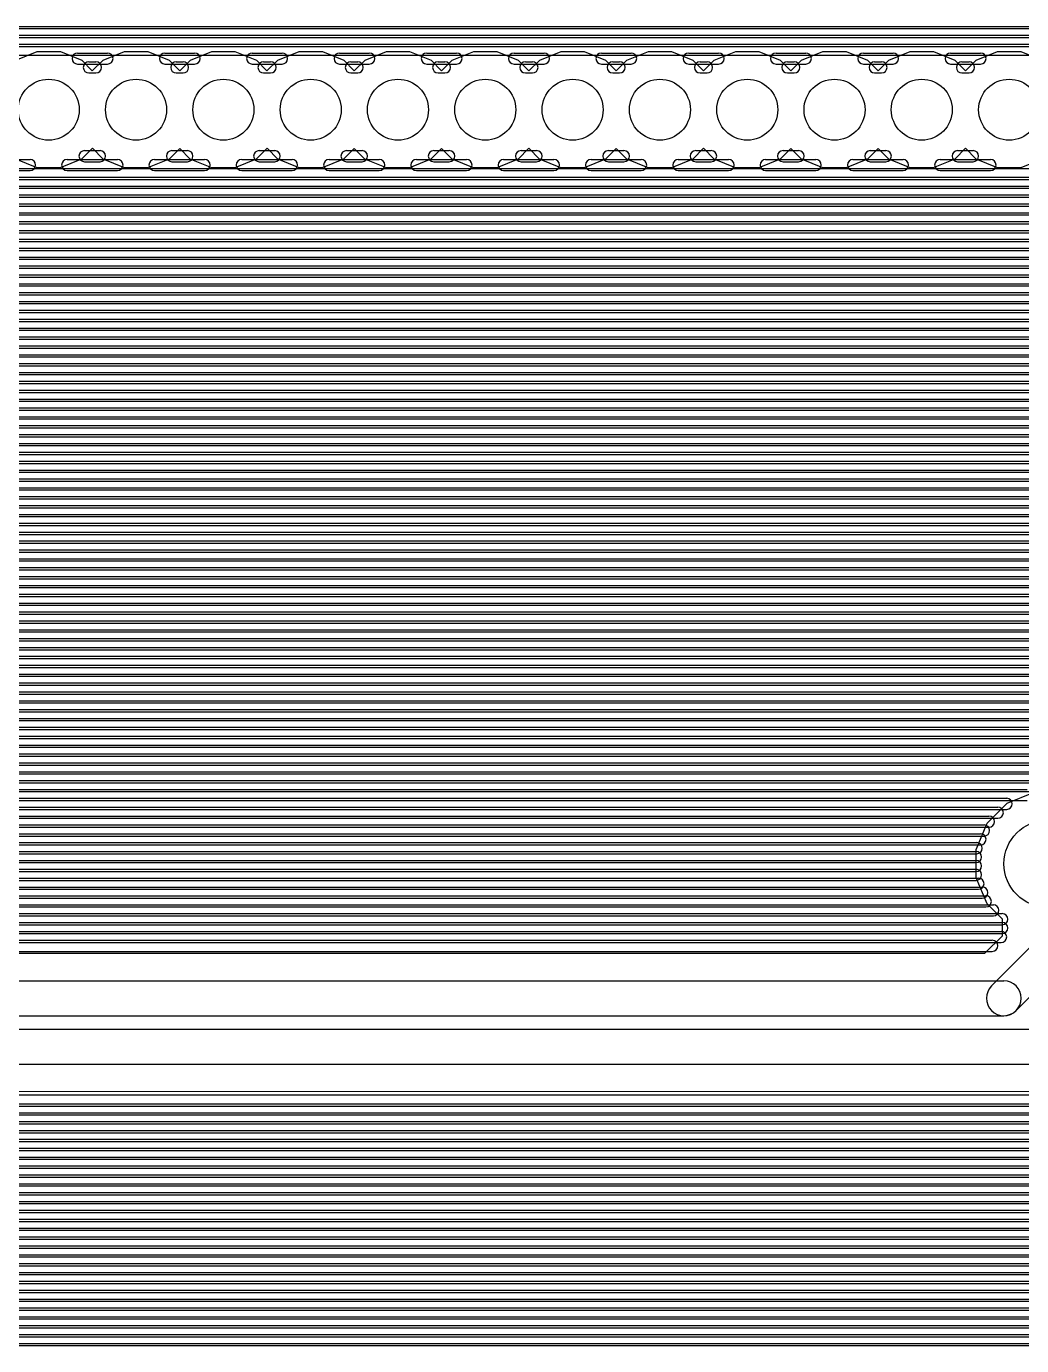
# Model space of a CAD drawing. Extents: x 25909 to 94169, y 14485 to 72115.
# Drawn here: x 42712 to 51688, y 32156 to 44051 of the extents above; entities that cross this region are included whole.
import ezdxf

# ---------------------------------------------------------------- set-up
doc = ezdxf.new("R2010")
doc.units = 0
doc.layers.add('BLACK', color=1, linetype='CONTINUOUS')

msp = doc.modelspace()

# ---------------------------------------------------------------- linework, layer by layer
at = {"layer": 'BLACK'}
for p, q in [((26625, 44051), (53557, 44051)), ((26625, 44051), (53557, 44051)), ((26625, 44031), (76449, 44031)), ((26625, 44031), (76449, 44031)), ((26625, 43971), (53471, 43971)), ((26625, 43971), (53471, 43971)), ((26625, 43951), (53557, 43951)), ((26625, 43951), (53557, 43951)), ((26625, 43891), (53417, 43891)), ((26625, 43891), (53417, 43891)), ((26625, 43871), (53471, 43871)), ((26625, 43871), (53471, 43871)), ((26625, 43791), (53417, 43791)), ((26625, 43791), (53417, 43791)), ((42616, 43745), (42809, 43825)), ((42809, 43825), (43018, 43825)), ((43018, 43825), (43211, 43745)), ((43173, 43811), (43443, 43811)), ((43173, 43811), (43443, 43811)), ((43404, 43745), (43597, 43825)), ((43597, 43825), (43806, 43825)), ((43806, 43825), (43999, 43745)), ((43961, 43811), (44229, 43811)), ((43961, 43811), (44229, 43811)), ((44191, 43745), (44384, 43825)), ((44384, 43825), (44593, 43825)), ((44593, 43825), (44786, 43745)), ((44748, 43811), (45018, 43811)), ((44748, 43811), (45018, 43811)), ((44979, 43745), (45172, 43825)), ((45172, 43825), (45381, 43825)), ((45381, 43825), (45574, 43745)), ((45536, 43811), (45804, 43811)), ((45536, 43811), (45804, 43811)), ((45766, 43745), (45959, 43825)), ((45959, 43825), (46168, 43825)), ((46168, 43825), (46361, 43745)), ((46323, 43811), (46591, 43811)), ((46323, 43811), (46591, 43811)), ((46553, 43745), (46746, 43825)), ((46746, 43825), (46955, 43825)), ((46955, 43825), (47148, 43745)), ((47110, 43811), (47380, 43811)), ((47110, 43811), (47380, 43811)), ((47341, 43745), (47534, 43825)), ((47534, 43825), (47743, 43825)), ((47743, 43825), (47936, 43745)), ((47898, 43811), (48166, 43811)), ((47898, 43811), (48166, 43811)), ((48128, 43745), (48321, 43825)), ((48321, 43825), (48530, 43825)), ((48530, 43825), (48723, 43745)), ((48685, 43811), (48955, 43811)), ((48685, 43811), (48955, 43811)), ((48916, 43745), (49109, 43825)), ((49109, 43825), (49318, 43825)), ((49318, 43825), (49511, 43745)), ((49473, 43811), (49741, 43811)), ((49473, 43811), (49741, 43811)), ((49703, 43745), (49896, 43825)), ((49896, 43825), (50105, 43825)), ((50105, 43825), (50298, 43745)), ((50260, 43811), (50528, 43811)), ((50260, 43811), (50528, 43811)), ((50490, 43745), (50683, 43825)), ((50683, 43825), (50892, 43825)), ((50892, 43825), (51085, 43745)), ((51047, 43811), (51317, 43811)), ((51047, 43811), (51317, 43811)), ((51278, 43745), (51471, 43825)), ((51471, 43825), (51680, 43825)), ((51680, 43825), (51873, 43745)), ((43173, 43711), (43443, 43711)), ((43173, 43711), (43443, 43711)), ((43211, 43745), (43306, 43649)), ((43275, 43731), (43339, 43731)), ((43275, 43731), (43339, 43731)), ((43306, 43649), (43404, 43745)), ((43961, 43711), (44229, 43711)), ((43961, 43711), (44229, 43711)), ((43999, 43745), (44094, 43650)), ((44063, 43731), (44125, 43731)), ((44063, 43731), (44125, 43731)), ((44094, 43650), (44191, 43745)), ((44748, 43711), (45018, 43711)), ((44748, 43711), (45018, 43711)), ((44786, 43745), (44881, 43649)), ((44850, 43731), (44914, 43731)), ((44850, 43731), (44914, 43731)), ((44881, 43649), (44979, 43745)), ((45536, 43711), (45804, 43711)), ((45536, 43711), (45804, 43711)), ((45574, 43745), (45669, 43650)), ((45638, 43731), (45700, 43731)), ((45638, 43731), (45700, 43731)), ((45669, 43650), (45766, 43745)), ((46323, 43711), (46591, 43711)), ((46323, 43711), (46591, 43711)), ((46361, 43745), (46456, 43650)), ((46425, 43731), (46487, 43731)), ((46425, 43731), (46487, 43731)), ((46456, 43650), (46553, 43745)), ((47110, 43711), (47380, 43711)), ((47110, 43711), (47380, 43711)), ((47148, 43745), (47243, 43649)), ((47212, 43731), (47276, 43731)), ((47212, 43731), (47276, 43731)), ((47243, 43649), (47341, 43745)), ((47898, 43711), (48166, 43711)), ((47898, 43711), (48166, 43711)), ((47936, 43745), (48031, 43650)), ((48000, 43731), (48062, 43731)), ((48000, 43731), (48062, 43731)), ((48031, 43650), (48128, 43745)), ((48685, 43711), (48955, 43711)), ((48685, 43711), (48955, 43711)), ((48723, 43745), (48818, 43649)), ((48787, 43731), (48851, 43731)), ((48787, 43731), (48851, 43731)), ((48818, 43649), (48916, 43745)), ((49473, 43711), (49741, 43711)), ((49473, 43711), (49741, 43711)), ((49511, 43745), (49606, 43650)), ((49575, 43731), (49637, 43731)), ((49575, 43731), (49637, 43731)), ((49606, 43650), (49703, 43745)), ((50260, 43711), (50528, 43711)), ((50260, 43711), (50528, 43711)), ((50298, 43745), (50393, 43650)), ((50362, 43731), (50424, 43731)), ((50362, 43731), (50424, 43731)), ((50393, 43650), (50490, 43745)), ((51047, 43711), (51317, 43711)), ((51047, 43711), (51317, 43711)), ((51085, 43745), (51180, 43649)), ((51149, 43731), (51213, 43731)), ((51149, 43731), (51213, 43731)), ((51180, 43649), (51278, 43745)), ((43275, 43631), (43339, 43631)), ((43275, 43631), (43339, 43631)), ((44063, 43631), (44125, 43631)), ((44063, 43631), (44125, 43631)), ((44850, 43631), (44914, 43631)), ((44850, 43631), (44914, 43631)), ((45638, 43631), (45700, 43631)), ((45638, 43631), (45700, 43631)), ((46425, 43631), (46487, 43631)), ((46425, 43631), (46487, 43631)), ((47212, 43631), (47276, 43631)), ((47212, 43631), (47276, 43631)), ((48000, 43631), (48062, 43631)), ((48000, 43631), (48062, 43631)), ((48787, 43631), (48851, 43631)), ((48787, 43631), (48851, 43631)), ((49575, 43631), (49637, 43631)), ((49575, 43631), (49637, 43631)), ((50362, 43631), (50424, 43631)), ((50362, 43631), (50424, 43631)), ((51149, 43631), (51213, 43631)), ((51149, 43631), (51213, 43631)), ((43307, 42952), (43210, 42855)), ((43403, 42855), (43307, 42952)), ((44094, 42951), (43998, 42855)), ((44190, 42855), (44094, 42951)), ((44882, 42952), (44785, 42855)), ((44978, 42855), (44882, 42952)), ((45669, 42951), (45573, 42855)), ((45765, 42855), (45669, 42951)), ((46456, 42951), (46360, 42855)), ((46552, 42855), (46456, 42951)), ((47244, 42952), (47147, 42855)), ((47340, 42855), (47244, 42952)), ((48031, 42951), (47935, 42855)), ((48127, 42855), (48031, 42951)), ((48819, 42952), (48722, 42855)), ((48915, 42855), (48819, 42952)), ((49606, 42951), (49510, 42855)), ((49702, 42855), (49606, 42951)), ((50393, 42951), (50297, 42855)), ((50489, 42855), (50393, 42951)), ((51181, 42952), (51084, 42855)), ((51277, 42855), (51181, 42952)), ((26625, 42851), (42745, 42851)), ((26625, 42851), (42745, 42851)), ((42808, 42775), (42615, 42855)), ((43210, 42855), (43017, 42775)), ((43079, 42851), (43533, 42851)), ((43079, 42851), (43533, 42851)), ((43236, 42931), (43376, 42931)), ((43236, 42931), (43376, 42931)), ((43236, 42831), (43376, 42831)), ((43236, 42831), (43376, 42831)), ((43596, 42775), (43403, 42855)), ((43998, 42855), (43805, 42775)), ((43867, 42851), (44319, 42851)), ((43867, 42851), (44319, 42851)), ((44024, 42931), (44164, 42931)), ((44024, 42931), (44164, 42931)), ((44024, 42831), (44164, 42831)), ((44024, 42831), (44164, 42831)), ((44383, 42775), (44190, 42855)), ((44785, 42855), (44592, 42775)), ((44654, 42851), (45108, 42851)), ((44654, 42851), (45108, 42851)), ((44811, 42931), (44951, 42931)), ((44811, 42931), (44951, 42931)), ((44811, 42831), (44951, 42831)), ((44811, 42831), (44951, 42831)), ((45171, 42775), (44978, 42855)), ((45573, 42855), (45380, 42775)), ((45442, 42851), (45894, 42851)), ((45442, 42851), (45894, 42851)), ((45599, 42931), (45739, 42931)), ((45599, 42931), (45739, 42931)), ((45599, 42831), (45739, 42831)), ((45599, 42831), (45739, 42831)), ((45958, 42775), (45765, 42855)), ((46360, 42855), (46167, 42775)), ((46229, 42851), (46681, 42851)), ((46229, 42851), (46681, 42851)), ((46386, 42931), (46526, 42931)), ((46386, 42931), (46526, 42931)), ((46386, 42831), (46526, 42831)), ((46386, 42831), (46526, 42831)), ((46745, 42775), (46552, 42855)), ((47147, 42855), (46954, 42775)), ((47016, 42851), (47470, 42851)), ((47016, 42851), (47470, 42851)), ((47173, 42931), (47313, 42931)), ((47173, 42931), (47313, 42931)), ((47173, 42831), (47313, 42831)), ((47173, 42831), (47313, 42831)), ((47533, 42775), (47340, 42855)), ((47935, 42855), (47742, 42775)), ((47804, 42851), (48256, 42851)), ((47804, 42851), (48256, 42851)), ((47961, 42931), (48101, 42931)), ((47961, 42931), (48101, 42931)), ((47961, 42831), (48101, 42831)), ((47961, 42831), (48101, 42831)), ((48320, 42775), (48127, 42855)), ((48722, 42855), (48529, 42775)), ((48591, 42851), (49045, 42851)), ((48591, 42851), (49045, 42851)), ((48748, 42931), (48888, 42931)), ((48748, 42931), (48888, 42931)), ((48748, 42831), (48888, 42831)), ((48748, 42831), (48888, 42831)), ((49108, 42775), (48915, 42855)), ((49510, 42855), (49317, 42775)), ((49379, 42851), (49831, 42851)), ((49379, 42851), (49831, 42851)), ((49536, 42931), (49676, 42931)), ((49536, 42931), (49676, 42931)), ((49536, 42831), (49676, 42831)), ((49536, 42831), (49676, 42831)), ((49895, 42775), (49702, 42855)), ((50297, 42855), (50104, 42775)), ((50166, 42851), (50618, 42851)), ((50166, 42851), (50618, 42851)), ((50323, 42931), (50463, 42931)), ((50323, 42931), (50463, 42931)), ((50323, 42831), (50463, 42831)), ((50323, 42831), (50463, 42831)), ((50682, 42775), (50489, 42855)), ((51084, 42855), (50891, 42775)), ((50953, 42851), (51407, 42851)), ((50953, 42851), (51407, 42851)), ((51110, 42931), (51250, 42931)), ((51110, 42931), (51250, 42931)), ((51110, 42831), (51250, 42831)), ((51110, 42831), (51250, 42831)), ((51470, 42775), (51277, 42855)), ((51872, 42855), (51679, 42775)), ((26625, 42771), (54317, 42771)), ((26625, 42771), (54317, 42771)), ((26625, 42751), (42745, 42751)), ((26625, 42751), (42745, 42751)), ((43017, 42775), (42808, 42775)), ((43079, 42751), (43533, 42751)), ((43079, 42751), (43533, 42751)), ((43805, 42775), (43596, 42775)), ((43867, 42751), (44319, 42751)), ((43867, 42751), (44319, 42751)), ((44592, 42775), (44383, 42775)), ((44654, 42751), (45108, 42751)), ((44654, 42751), (45108, 42751)), ((45380, 42775), (45171, 42775)), ((45442, 42751), (45894, 42751)), ((45442, 42751), (45894, 42751)), ((46167, 42775), (45958, 42775)), ((46229, 42751), (46681, 42751)), ((46229, 42751), (46681, 42751)), ((46954, 42775), (46745, 42775)), ((47016, 42751), (47470, 42751)), ((47016, 42751), (47470, 42751)), ((47742, 42775), (47533, 42775)), ((47804, 42751), (48256, 42751)), ((47804, 42751), (48256, 42751)), ((48529, 42775), (48320, 42775)), ((48591, 42751), (49045, 42751)), ((48591, 42751), (49045, 42751)), ((49317, 42775), (49108, 42775)), ((49379, 42751), (49831, 42751)), ((49379, 42751), (49831, 42751)), ((50104, 42775), (49895, 42775)), ((50166, 42751), (50618, 42751)), ((50166, 42751), (50618, 42751)), ((50891, 42775), (50682, 42775)), ((50953, 42751), (51407, 42751)), ((50953, 42751), (51407, 42751)), ((51679, 42775), (51470, 42775)), ((26625, 42691), (54397, 42691)), ((26625, 42691), (54397, 42691)), ((26625, 42671), (54317, 42671)), ((26625, 42671), (54317, 42671)), ((26625, 42611), (54477, 42611)), ((26625, 42611), (54477, 42611)), ((26625, 42591), (54397, 42591)), ((26625, 42591), (54397, 42591)), ((26625, 42531), (54557, 42531)), ((26625, 42531), (54557, 42531)), ((26625, 42511), (54477, 42511)), ((26625, 42511), (54477, 42511)), ((26625, 42451), (54637, 42451)), ((26625, 42451), (54637, 42451)), ((26625, 42431), (54557, 42431)), ((26625, 42431), (54557, 42431)), ((26625, 42371), (54717, 42371)), ((26625, 42371), (54717, 42371)), ((26625, 42351), (54637, 42351)), ((26625, 42351), (54637, 42351)), ((26625, 42291), (54797, 42291)), ((26625, 42291), (54797, 42291)), ((26625, 42271), (54717, 42271)), ((26625, 42271), (54717, 42271)), ((26625, 42211), (54877, 42211)), ((26625, 42211), (54877, 42211)), ((26625, 42191), (54797, 42191)), ((26625, 42191), (54797, 42191)), ((26625, 42131), (54957, 42131)), ((26625, 42131), (54957, 42131)), ((26625, 42111), (54877, 42111)), ((26625, 42111), (54877, 42111)), ((26625, 42051), (55037, 42051)), ((26625, 42051), (55037, 42051)), ((26625, 42031), (54957, 42031)), ((26625, 42031), (54957, 42031)), ((26625, 41971), (55117, 41971)), ((26625, 41971), (55117, 41971)), ((26625, 41951), (55037, 41951)), ((26625, 41951), (55037, 41951)), ((26625, 41891), (55197, 41891)), ((26625, 41891), (55197, 41891)), ((26625, 41871), (55117, 41871)), ((26625, 41871), (55117, 41871)), ((26625, 41811), (55277, 41811)), ((26625, 41811), (55277, 41811)), ((26625, 41791), (55197, 41791)), ((26625, 41791), (55197, 41791)), ((26625, 41731), (55357, 41731)), ((26625, 41731), (55357, 41731)), ((26625, 41711), (55277, 41711)), ((26625, 41711), (55277, 41711)), ((26625, 41651), (55437, 41651)), ((26625, 41651), (55437, 41651)), ((26625, 41631), (55357, 41631)), ((26625, 41631), (55357, 41631)), ((26625, 41571), (55517, 41571)), ((26625, 41571), (55517, 41571)), ((26625, 41551), (55437, 41551)), ((26625, 41551), (55437, 41551)), ((26625, 41491), (55597, 41491)), ((26625, 41491), (55597, 41491)), ((26625, 41471), (55517, 41471)), ((26625, 41471), (55517, 41471)), ((26625, 41411), (55677, 41411)), ((26625, 41411), (55677, 41411)), ((26625, 41391), (55597, 41391)), ((26625, 41391), (55597, 41391)), ((26625, 41331), (55757, 41331)), ((26625, 41331), (55757, 41331)), ((26625, 41311), (55677, 41311)), ((26625, 41311), (55677, 41311)), ((26625, 41251), (55837, 41251)), ((26625, 41251), (55837, 41251)), ((26625, 41231), (55757, 41231)), ((26625, 41231), (55757, 41231)), ((26625, 41171), (55917, 41171)), ((26625, 41171), (55917, 41171)), ((26625, 41151), (55837, 41151)), ((26625, 41151), (55837, 41151)), ((26625, 41091), (55997, 41091)), ((26625, 41091), (55997, 41091)), ((26625, 41071), (55917, 41071)), ((26625, 41071), (55917, 41071)), ((26625, 41011), (56077, 41011)), ((26625, 41011), (56077, 41011)), ((26625, 40991), (55997, 40991)), ((26625, 40991), (55997, 40991)), ((26625, 40931), (56157, 40931)), ((26625, 40931), (56157, 40931)), ((26625, 40911), (56077, 40911)), ((26625, 40911), (56077, 40911)), ((26625, 40851), (56237, 40851)), ((26625, 40851), (56237, 40851)), ((26625, 40831), (56157, 40831)), ((26625, 40831), (56157, 40831)), ((26625, 40771), (56317, 40771)), ((26625, 40771), (56317, 40771)), ((26625, 40751), (56237, 40751)), ((26625, 40751), (56237, 40751)), ((26625, 40691), (56397, 40691)), ((26625, 40691), (56397, 40691)), ((26625, 40671), (56317, 40671)), ((26625, 40671), (56317, 40671)), ((26625, 40611), (56477, 40611)), ((26625, 40611), (56477, 40611)), ((26625, 40591), (56397, 40591)), ((26625, 40591), (56397, 40591)), ((26625, 40531), (56557, 40531)), ((26625, 40531), (56557, 40531)), ((26625, 40511), (56477, 40511)), ((26625, 40511), (56477, 40511)), ((26625, 40451), (56637, 40451)), ((26625, 40451), (56637, 40451)), ((26625, 40431), (56557, 40431)), ((26625, 40431), (56557, 40431)), ((26625, 40371), (56717, 40371)), ((26625, 40371), (56717, 40371)), ((26625, 40351), (56637, 40351)), ((26625, 40351), (56637, 40351)), ((26625, 40291), (56797, 40291)), ((26625, 40291), (56797, 40291)), ((26625, 40271), (56717, 40271)), ((26625, 40271), (56717, 40271)), ((26625, 40211), (56877, 40211)), ((26625, 40211), (56877, 40211)), ((26625, 40191), (56797, 40191)), ((26625, 40191), (56797, 40191)), ((26625, 40131), (56957, 40131)), ((26625, 40131), (56957, 40131)), ((26625, 40111), (56877, 40111)), ((26625, 40111), (56877, 40111)), ((26625, 40051), (57037, 40051)), ((26625, 40051), (57037, 40051)), ((26625, 40031), (56957, 40031)), ((26625, 40031), (56957, 40031)), ((26625, 39971), (57117, 39971)), ((26625, 39971), (57117, 39971)), ((26625, 39951), (57037, 39951)), ((26625, 39951), (57037, 39951)), ((26625, 39891), (57197, 39891)), ((26625, 39891), (57197, 39891)), ((26625, 39871), (57117, 39871)), ((26625, 39871), (57117, 39871)), ((26625, 39811), (57277, 39811)), ((26625, 39811), (57277, 39811)), ((26625, 39791), (57197, 39791)), ((26625, 39791), (57197, 39791)), ((26625, 39731), (57357, 39731)), ((26625, 39731), (57357, 39731)), ((26625, 39711), (57277, 39711)), ((26625, 39711), (57277, 39711)), ((26625, 39651), (57437, 39651)), ((26625, 39651), (57437, 39651)), ((26625, 39631), (57357, 39631)), ((26625, 39631), (57357, 39631)), ((26625, 39571), (57517, 39571)), ((26625, 39571), (57517, 39571)), ((26625, 39551), (57437, 39551)), ((26625, 39551), (57437, 39551)), ((26625, 39491), (57597, 39491)), ((26625, 39491), (57597, 39491)), ((26625, 39471), (57517, 39471)), ((26625, 39471), (57517, 39471)), ((26625, 39411), (57677, 39411)), ((26625, 39411), (57677, 39411)), ((26625, 39391), (57597, 39391)), ((26625, 39391), (57597, 39391)), ((26625, 39331), (57757, 39331)), ((26625, 39331), (57757, 39331)), ((26625, 39311), (57677, 39311)), ((26625, 39311), (57677, 39311)), ((26625, 39251), (57837, 39251)), ((26625, 39251), (57837, 39251)), ((26625, 39231), (57757, 39231)), ((26625, 39231), (57757, 39231)), ((26625, 39171), (57917, 39171)), ((26625, 39171), (57917, 39171)), ((26625, 39151), (57837, 39151)), ((26625, 39151), (57837, 39151)), ((26625, 39091), (57941, 39091)), ((26625, 39091), (57941, 39091)), ((26625, 39071), (57917, 39071)), ((26625, 39071), (57917, 39071)), ((26625, 39011), (57941, 39011)), ((26625, 39011), (57941, 39011)), ((26625, 38991), (57941, 38991)), ((26625, 38991), (57941, 38991)), ((26625, 38931), (57941, 38931)), ((26625, 38931), (57941, 38931)), ((26625, 38911), (57941, 38911)), ((26625, 38911), (57941, 38911)), ((26625, 38851), (57941, 38851)), ((26625, 38851), (57941, 38851)), ((26625, 38831), (57941, 38831)), ((26625, 38831), (57941, 38831)), ((26625, 38771), (57941, 38771)), ((26625, 38771), (57941, 38771)), ((26625, 38751), (57941, 38751)), ((26625, 38751), (57941, 38751)), ((26625, 38691), (57941, 38691)), ((26625, 38691), (57941, 38691)), ((26625, 38671), (57941, 38671)), ((26625, 38671), (57941, 38671)), ((26625, 38611), (57941, 38611)), ((26625, 38611), (57941, 38611)), ((26625, 38591), (57941, 38591)), ((26625, 38591), (57941, 38591)), ((26625, 38531), (57941, 38531)), ((26625, 38531), (57941, 38531)), ((26625, 38511), (57941, 38511)), ((26625, 38511), (57941, 38511)), ((26625, 38451), (57941, 38451)), ((26625, 38451), (57941, 38451)), ((26625, 38431), (57941, 38431)), ((26625, 38431), (57941, 38431)), ((26625, 38371), (57941, 38371)), ((26625, 38371), (57941, 38371)), ((26625, 38351), (57941, 38351)), ((26625, 38351), (57941, 38351)), ((26625, 38291), (57941, 38291)), ((26625, 38291), (57941, 38291)), ((26625, 38271), (57941, 38271)), ((26625, 38271), (57941, 38271)), ((26625, 38211), (57941, 38211)), ((26625, 38211), (57941, 38211)), ((26625, 38191), (57941, 38191)), ((26625, 38191), (57941, 38191)), ((26625, 38131), (57941, 38131)), ((26625, 38131), (57941, 38131)), ((26625, 38111), (57941, 38111)), ((26625, 38111), (57941, 38111)), ((26625, 38051), (57941, 38051)), ((26625, 38051), (57941, 38051)), ((26625, 38031), (57941, 38031)), ((26625, 38031), (57941, 38031)), ((26625, 37971), (57941, 37971)), ((26625, 37971), (57941, 37971)), ((26625, 37951), (57941, 37951)), ((26625, 37951), (57941, 37951)), ((26625, 37891), (57941, 37891)), ((26625, 37891), (57941, 37891)), ((26625, 37871), (57941, 37871)), ((26625, 37871), (57941, 37871)), ((26625, 37811), (57941, 37811)), ((26625, 37811), (57941, 37811)), ((26625, 37791), (57941, 37791)), ((26625, 37791), (57941, 37791)), ((26625, 37731), (57941, 37731)), ((26625, 37731), (57941, 37731)), ((26625, 37711), (57941, 37711)), ((26625, 37711), (57941, 37711)), ((26625, 37651), (57941, 37651)), ((26625, 37651), (57941, 37651)), ((26625, 37631), (57941, 37631)), ((26625, 37631), (57941, 37631)), ((26625, 37571), (54135, 37571)), ((26625, 37571), (54135, 37571)), ((26625, 37551), (57941, 37551)), ((26625, 37551), (57941, 37551)), ((26625, 37491), (54041, 37491)), ((26625, 37491), (54041, 37491)), ((26625, 37471), (54135, 37471)), ((26625, 37471), (54135, 37471)), ((26625, 37411), (53961, 37411)), ((26625, 37411), (53961, 37411)), ((26625, 37391), (54041, 37391)), ((26625, 37391), (54041, 37391)), ((26625, 37331), (53881, 37331)), ((26625, 37331), (53881, 37331)), ((26625, 37311), (53961, 37311)), ((26625, 37311), (53961, 37311)), ((26625, 37251), (53801, 37251)), ((26625, 37251), (53801, 37251)), ((26625, 37231), (53881, 37231)), ((26625, 37231), (53881, 37231)), ((26625, 37171), (51739, 37171)), ((26625, 37171), (51739, 37171)), ((26625, 37151), (53801, 37151)), ((26625, 37151), (53801, 37151)), ((51558, 37046), (51794, 37144)), ((26625, 37091), (51553, 37091)), ((26625, 37091), (51553, 37091)), ((26625, 37071), (51739, 37071)), ((26625, 37071), (51739, 37071)), ((26625, 37011), (51473, 37011)), ((26625, 37011), (51473, 37011)), ((51377, 36866), (51558, 37046)), ((26625, 36991), (51553, 36991)), ((26625, 36991), (51553, 36991)), ((26625, 36931), (51393, 36931)), ((26625, 36931), (51393, 36931)), ((26625, 36911), (51473, 36911)), ((26625, 36911), (51473, 36911)), ((26625, 36851), (51349, 36851)), ((26625, 36851), (51349, 36851)), ((26625, 36831), (51393, 36831)), ((26625, 36831), (51393, 36831)), ((26625, 36771), (51317, 36771)), ((26625, 36771), (51317, 36771)), ((51278, 36630), (51377, 36866)), ((26625, 36751), (51349, 36751)), ((26625, 36751), (51349, 36751)), ((26625, 36691), (51283, 36691)), ((26625, 36691), (51283, 36691)), ((26625, 36671), (51317, 36671)), ((26625, 36671), (51317, 36671)), ((26625, 36611), (51277, 36611)), ((26625, 36611), (51277, 36611)), ((26625, 36591), (51283, 36591)), ((26625, 36591), (51283, 36591)), ((26625, 36531), (51277, 36531)), ((26625, 36531), (51277, 36531)), ((51278, 36374), (51278, 36630)), ((26625, 36511), (51277, 36511)), ((26625, 36511), (51277, 36511)), ((26625, 36451), (51277, 36451)), ((26625, 36451), (51277, 36451)), ((26625, 36431), (51277, 36431)), ((26625, 36431), (51277, 36431)), ((26625, 36371), (51299, 36371)), ((26625, 36371), (51299, 36371)), ((26625, 36351), (51277, 36351)), ((26625, 36351), (51277, 36351)), ((26625, 36291), (51333, 36291)), ((26625, 36291), (51333, 36291)), ((51376, 36138), (51278, 36374)), ((26625, 36271), (51299, 36271)), ((26625, 36271), (51299, 36271)), ((26625, 36211), (51365, 36211)), ((26625, 36211), (51365, 36211)), ((26625, 36191), (51333, 36191)), ((26625, 36191), (51333, 36191)), ((26625, 36131), (51433, 36131)), ((26625, 36131), (51433, 36131)), ((26625, 36111), (51365, 36111)), ((26625, 36111), (51365, 36111)), ((26625, 36051), (51513, 36051)), ((26625, 36051), (51513, 36051)), ((51514, 36000), (51376, 36138)), ((26625, 36031), (51433, 36031)), ((26625, 36031), (51433, 36031)), ((26625, 35971), (51513, 35971)), ((26625, 35971), (51513, 35971)), ((26625, 35951), (51513, 35951)), ((26625, 35951), (51513, 35951)), ((51514, 35851), (51514, 36000)), ((26625, 35891), (51503, 35891)), ((26625, 35891), (51503, 35891)), ((26625, 35871), (51513, 35871)), ((26625, 35871), (51513, 35871)), ((26625, 35811), (51423, 35811)), ((26625, 35811), (51423, 35811)), ((51357, 35696), (51514, 35851)), ((26625, 35791), (51503, 35791)), ((26625, 35791), (51503, 35791)), ((26625, 35711), (51423, 35711)), ((26625, 35711), (51423, 35711)), ((28067, 35695), (51357, 35696)), ((51810, 35793), (51416, 35399)), ((52032, 35571), (51638, 35177)), ((28067, 35445), (51527, 35445)), ((28067, 35131), (51527, 35131)), ((28248, 35009), (56208, 35009)), ((28248, 34695), (56208, 34695)), ((28336, 34416), (55764, 34416)), ((28336, 34416), (55764, 34416)), ((55844, 34446), (28415, 34445)), ((28256, 34336), (55686, 34336)), ((28256, 34336), (55686, 34336)), ((28336, 34316), (55764, 34316)), ((28336, 34316), (55764, 34316)), ((28096, 34176), (55564, 34176)), ((28096, 34176), (55564, 34176)), ((28176, 34256), (55612, 34256)), ((28176, 34256), (55612, 34256)), ((28176, 34156), (55612, 34156)), ((28176, 34156), (55612, 34156)), ((28256, 34236), (55686, 34236)), ((28256, 34236), (55686, 34236)), ((28016, 34096), (55548, 34096)), ((28016, 34096), (55548, 34096)), ((28096, 34076), (55564, 34076)), ((28096, 34076), (55564, 34076)), ((27856, 33936), (55544, 33936)), ((27856, 33936), (55544, 33936)), ((27936, 34016), (55544, 34016)), ((27936, 34016), (55544, 34016)), ((27936, 33916), (55544, 33916)), ((27936, 33916), (55544, 33916)), ((28016, 33996), (55548, 33996)), ((28016, 33996), (55548, 33996)), ((27797, 33856), (55543, 33856)), ((27797, 33856), (55543, 33856)), ((27856, 33836), (55544, 33836)), ((27856, 33836), (55544, 33836)), ((27797, 33776), (55543, 33776)), ((27797, 33776), (55543, 33776)), ((27797, 33756), (55543, 33756)), ((27797, 33756), (55543, 33756)), ((27797, 33696), (55543, 33696)), ((27797, 33696), (55543, 33696)), ((27797, 33676), (55543, 33676)), ((27797, 33676), (55543, 33676)), ((27797, 33616), (55543, 33616)), ((27797, 33616), (55543, 33616)), ((27797, 33596), (55543, 33596)), ((27797, 33596), (55543, 33596)), ((27797, 33536), (55543, 33536)), ((27797, 33536), (55543, 33536)), ((27797, 33516), (55543, 33516)), ((27797, 33516), (55543, 33516)), ((27797, 33456), (55543, 33456)), ((27797, 33456), (55543, 33456)), ((27797, 33436), (55543, 33436)), ((27797, 33436), (55543, 33436)), ((27797, 33376), (55543, 33376)), ((27797, 33376), (55543, 33376)), ((27797, 33356), (55543, 33356)), ((27797, 33356), (55543, 33356)), ((27797, 33296), (55543, 33296)), ((27797, 33296), (55543, 33296)), ((27797, 33276), (55543, 33276)), ((27797, 33276), (55543, 33276)), ((27797, 33216), (55543, 33216)), ((27797, 33216), (55543, 33216)), ((27797, 33196), (55543, 33196)), ((27797, 33196), (55543, 33196)), ((27797, 33136), (55543, 33136)), ((27797, 33136), (55543, 33136)), ((27797, 33116), (55543, 33116)), ((27797, 33116), (55543, 33116)), ((27797, 33056), (55543, 33056)), ((27797, 33056), (55543, 33056)), ((27797, 33036), (55543, 33036)), ((27797, 33036), (55543, 33036)), ((27797, 32976), (55543, 32976)), ((27797, 32976), (55543, 32976)), ((27797, 32956), (55543, 32956)), ((27797, 32956), (55543, 32956)), ((27797, 32896), (55543, 32896)), ((27797, 32896), (55543, 32896)), ((27797, 32876), (55543, 32876)), ((27797, 32876), (55543, 32876)), ((27797, 32816), (55543, 32816)), ((27797, 32816), (55543, 32816)), ((27797, 32796), (55543, 32796)), ((27797, 32796), (55543, 32796)), ((27797, 32736), (55543, 32736)), ((27797, 32736), (55543, 32736)), ((27797, 32716), (55543, 32716)), ((27797, 32716), (55543, 32716)), ((27797, 32656), (55543, 32656)), ((27797, 32656), (55543, 32656)), ((27797, 32636), (55543, 32636)), ((27797, 32636), (55543, 32636)), ((27797, 32576), (55543, 32576)), ((27797, 32576), (55543, 32576)), ((27797, 32556), (55543, 32556)), ((27797, 32556), (55543, 32556)), ((27797, 32496), (55543, 32496)), ((27797, 32496), (55543, 32496)), ((27797, 32476), (55543, 32476)), ((27797, 32476), (55543, 32476)), ((27797, 32416), (55543, 32416)), ((27797, 32416), (55543, 32416)), ((27797, 32396), (55543, 32396)), ((27797, 32396), (55543, 32396)), ((27797, 32336), (55543, 32336)), ((27797, 32336), (55543, 32336)), ((27797, 32316), (55543, 32316)), ((27797, 32316), (55543, 32316)), ((27797, 32256), (55543, 32256)), ((27797, 32256), (55543, 32256)), ((27797, 32236), (55543, 32236)), ((27797, 32236), (55543, 32236)), ((27797, 32176), (55543, 32176)), ((27797, 32176), (55543, 32176)), ((27797, 32156), (55543, 32156)), ((27797, 32156), (55543, 32156))]:
    msp.add_line(p, q, dxfattribs=at)
for centre, radius in [((42913, 43300), 275), ((43701, 43300), 275), ((44488, 43300), 275), ((45276, 43300), 275), ((46063, 43300), 275), ((46850, 43300), 275), ((47638, 43300), 275), ((48425, 43300), 275), ((49213, 43300), 275), ((50000, 43300), 275), ((50787, 43300), 275), ((51575, 43300), 275), ((51921, 36501), 393)]:
    msp.add_circle(centre, radius, dxfattribs=at)
for centre, radius, start, end in [((43173, 43761), 50, 90, 270), ((43173, 43761), 50, 90, 270), ((43443, 43761), 50, 270, 450), ((43443, 43761), 50, 270, 450), ((43961, 43761), 50, 90, 270), ((43961, 43761), 50, 90, 270), ((44229, 43761), 50, 270, 450), ((44229, 43761), 50, 270, 450), ((44748, 43761), 50, 90, 270), ((44748, 43761), 50, 90, 270), ((45018, 43761), 50, 270, 450), ((45018, 43761), 50, 270, 450), ((45536, 43761), 50, 90, 270), ((45536, 43761), 50, 90, 270), ((45804, 43761), 50, 270, 450), ((45804, 43761), 50, 270, 450), ((46323, 43761), 50, 90, 270), ((46323, 43761), 50, 90, 270), ((46591, 43761), 50, 270, 450), ((46591, 43761), 50, 270, 450), ((47110, 43761), 50, 90, 270), ((47110, 43761), 50, 90, 270), ((47380, 43761), 50, 270, 450), ((47380, 43761), 50, 270, 450), ((47898, 43761), 50, 90, 270), ((47898, 43761), 50, 90, 270), ((48166, 43761), 50, 270, 450), ((48166, 43761), 50, 270, 450), ((48685, 43761), 50, 90, 270), ((48685, 43761), 50, 90, 270), ((48955, 43761), 50, 270, 450), ((48955, 43761), 50, 270, 450), ((49473, 43761), 50, 90, 270), ((49473, 43761), 50, 90, 270), ((49741, 43761), 50, 270, 450), ((49741, 43761), 50, 270, 450), ((50260, 43761), 50, 90, 270), ((50260, 43761), 50, 90, 270), ((50528, 43761), 50, 270, 450), ((50528, 43761), 50, 270, 450), ((51047, 43761), 50, 90, 270), ((51047, 43761), 50, 90, 270), ((51317, 43761), 50, 270, 450), ((51317, 43761), 50, 270, 450), ((43275, 43681), 50, 90, 270), ((43275, 43681), 50, 90, 270), ((43339, 43681), 50, 270, 450), ((43339, 43681), 50, 270, 450), ((44063, 43681), 50, 90, 270), ((44063, 43681), 50, 90, 270), ((44125, 43681), 50, 270, 450), ((44125, 43681), 50, 270, 450), ((44850, 43681), 50, 90, 270), ((44850, 43681), 50, 90, 270), ((44914, 43681), 50, 270, 450), ((44914, 43681), 50, 270, 450), ((45638, 43681), 50, 90, 270), ((45638, 43681), 50, 90, 270), ((45700, 43681), 50, 270, 450), ((45700, 43681), 50, 270, 450), ((46425, 43681), 50, 90, 270), ((46425, 43681), 50, 90, 270), ((46487, 43681), 50, 270, 450), ((46487, 43681), 50, 270, 450), ((47212, 43681), 50, 90, 270), ((47212, 43681), 50, 90, 270), ((47276, 43681), 50, 270, 450), ((47276, 43681), 50, 270, 450), ((48000, 43681), 50, 90, 270), ((48000, 43681), 50, 90, 270), ((48062, 43681), 50, 270, 450), ((48062, 43681), 50, 270, 450), ((48787, 43681), 50, 90, 270), ((48787, 43681), 50, 90, 270), ((48851, 43681), 50, 270, 450), ((48851, 43681), 50, 270, 450), ((49575, 43681), 50, 90, 270), ((49575, 43681), 50, 90, 270), ((49637, 43681), 50, 270, 450), ((49637, 43681), 50, 270, 450), ((50362, 43681), 50, 90, 270), ((50362, 43681), 50, 90, 270), ((50424, 43681), 50, 270, 450), ((50424, 43681), 50, 270, 450), ((51149, 43681), 50, 90, 270), ((51149, 43681), 50, 90, 270), ((51213, 43681), 50, 270, 450), ((51213, 43681), 50, 270, 450), ((42745, 42801), 50, 270, 450), ((42745, 42801), 50, 270, 450), ((43079, 42801), 50, 90, 270), ((43079, 42801), 50, 90, 270), ((43236, 42881), 50, 90, 270), ((43236, 42881), 50, 90, 270), ((43376, 42881), 50, 270, 450), ((43376, 42881), 50, 270, 450), ((43533, 42801), 50, 270, 450), ((43533, 42801), 50, 270, 450), ((43867, 42801), 50, 90, 270), ((43867, 42801), 50, 90, 270), ((44024, 42881), 50, 90, 270), ((44024, 42881), 50, 90, 270), ((44164, 42881), 50, 270, 450), ((44164, 42881), 50, 270, 450), ((44319, 42801), 50, 270, 450), ((44319, 42801), 50, 270, 450), ((44654, 42801), 50, 90, 270), ((44654, 42801), 50, 90, 270), ((44811, 42881), 50, 90, 270), ((44811, 42881), 50, 90, 270), ((44951, 42881), 50, 270, 450), ((44951, 42881), 50, 270, 450), ((45108, 42801), 50, 270, 450), ((45108, 42801), 50, 270, 450), ((45442, 42801), 50, 90, 270), ((45442, 42801), 50, 90, 270), ((45599, 42881), 50, 90, 270), ((45599, 42881), 50, 90, 270), ((45739, 42881), 50, 270, 450), ((45739, 42881), 50, 270, 450), ((45894, 42801), 50, 270, 450), ((45894, 42801), 50, 270, 450), ((46229, 42801), 50, 90, 270), ((46229, 42801), 50, 90, 270), ((46386, 42881), 50, 90, 270), ((46386, 42881), 50, 90, 270), ((46526, 42881), 50, 270, 450), ((46526, 42881), 50, 270, 450), ((46681, 42801), 50, 270, 450), ((46681, 42801), 50, 270, 450), ((47016, 42801), 50, 90, 270), ((47016, 42801), 50, 90, 270), ((47173, 42881), 50, 90, 270), ((47173, 42881), 50, 90, 270), ((47313, 42881), 50, 270, 450), ((47313, 42881), 50, 270, 450), ((47470, 42801), 50, 270, 450), ((47470, 42801), 50, 270, 450), ((47804, 42801), 50, 90, 270), ((47804, 42801), 50, 90, 270), ((47961, 42881), 50, 90, 270), ((47961, 42881), 50, 90, 270), ((48101, 42881), 50, 270, 450), ((48101, 42881), 50, 270, 450), ((48256, 42801), 50, 270, 450), ((48256, 42801), 50, 270, 450), ((48591, 42801), 50, 90, 270), ((48591, 42801), 50, 90, 270), ((48748, 42881), 50, 90, 270), ((48748, 42881), 50, 90, 270), ((48888, 42881), 50, 270, 450), ((48888, 42881), 50, 270, 450), ((49045, 42801), 50, 270, 450), ((49045, 42801), 50, 270, 450), ((49379, 42801), 50, 90, 270), ((49379, 42801), 50, 90, 270), ((49536, 42881), 50, 90, 270), ((49536, 42881), 50, 90, 270), ((49676, 42881), 50, 270, 450), ((49676, 42881), 50, 270, 450), ((49831, 42801), 50, 270, 450), ((49831, 42801), 50, 270, 450), ((50166, 42801), 50, 90, 270), ((50166, 42801), 50, 90, 270), ((50323, 42881), 50, 90, 270), ((50323, 42881), 50, 90, 270), ((50463, 42881), 50, 270, 450), ((50463, 42881), 50, 270, 450), ((50618, 42801), 50, 270, 450), ((50618, 42801), 50, 270, 450), ((50953, 42801), 50, 90, 270), ((50953, 42801), 50, 90, 270), ((51110, 42881), 50, 90, 270), ((51110, 42881), 50, 90, 270), ((51250, 42881), 50, 270, 450), ((51250, 42881), 50, 270, 450), ((51407, 42801), 50, 270, 450), ((51407, 42801), 50, 270, 450), ((51473, 36961), 50, 270, 450), ((51473, 36961), 50, 270, 450), ((51553, 37041), 50, 270, 450), ((51553, 37041), 50, 270, 450), ((51393, 36881), 50, 270, 450), ((51393, 36881), 50, 270, 450), ((51317, 36721), 50, 270, 450), ((51317, 36721), 50, 270, 450), ((51349, 36801), 50, 270, 450), ((51349, 36801), 50, 270, 450), ((51283, 36641), 50, 270, 450), ((51283, 36641), 50, 270, 450), ((51277, 36561), 50, 270, 450), ((51277, 36561), 50, 270, 450), ((51277, 36481), 50, 270, 450), ((51277, 36481), 50, 270, 450), ((51277, 36401), 50, 270, 450), ((51277, 36401), 50, 270, 450), ((51299, 36321), 50, 270, 450), ((51299, 36321), 50, 270, 450), ((51333, 36241), 50, 270, 450), ((51333, 36241), 50, 270, 450), ((51365, 36161), 50, 270, 450), ((51365, 36161), 50, 270, 450), ((51433, 36081), 50, 270, 450), ((51433, 36081), 50, 270, 450), ((51513, 36001), 50, 270, 450), ((51513, 36001), 50, 270, 450), ((51513, 35921), 50, 270, 450), ((51513, 35921), 50, 270, 450), ((51423, 35761), 50, 270, 450), ((51423, 35761), 50, 270, 450), ((51503, 35841), 50, 270, 450), ((51503, 35841), 50, 270, 450), ((51527, 35288), 157, 135, 315), ((51527, 35288), 157, 270, 450)]:
    msp.add_arc(centre, radius, start, end, dxfattribs=at)

doc.saveas('drawing.dxf')
